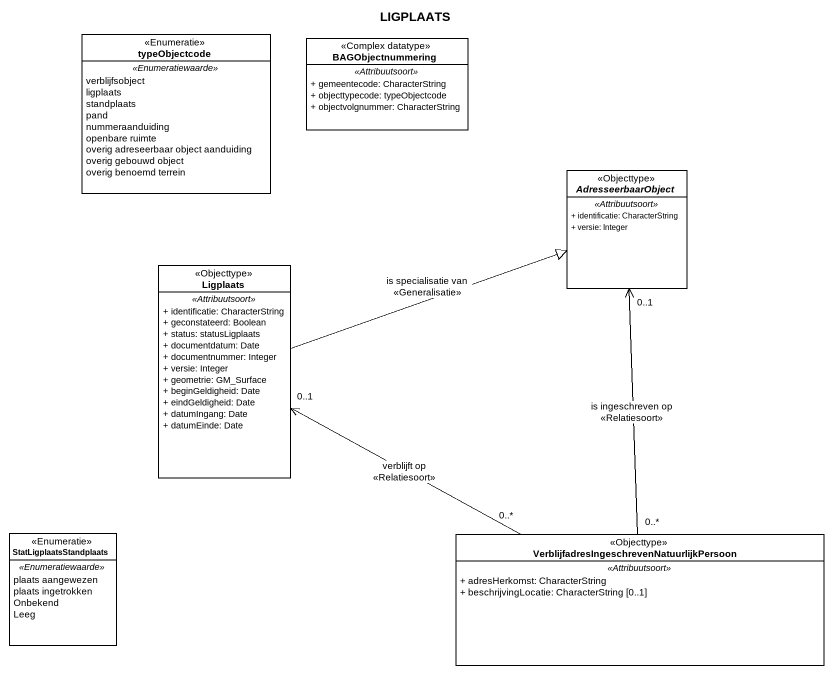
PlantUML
@startuml
title LIGPLAATS
hide circle
hide empty members
skinparam classAttributeIconSize 0
enum typeObjectcode <<Enumeratie>> {
  .. <<Enumeratiewaarde>> ..
  verblijfsobject
  ligplaats
  standplaats
  pand
  nummeraanduiding
  openbare ruimte
  overig adreseerbaar object aanduiding
  overig gebouwd object
  overig benoemd terrein
}
class BAGObjectnummering <<Complex datatype>> {
  .. <<Attribuutsoort>> ..
  + gemeentecode: CharacterString
  + objecttypecode: typeObjectcode
  + objectvolgnummer: CharacterString
}
abstract class AdresseerbaarObject <<Objecttype>> {
  .. <<Attribuutsoort>> ..
  + identificatie: CharacterString
  + versie: Integer
}
class Ligplaats <<Objecttype>> {
  .. <<Attribuutsoort>> ..
  + identificatie: CharacterString
  + geconstateerd: Boolean
  + status: statusLigplaats
  + documentdatum: Date
  + documentnummer: Integer
  + versie: Integer
  + geometrie: GM_Surface
  + beginGeldigheid: Date
  + eindGeldigheid: Date
  + datumIngang: Date
  + datumEinde: Date
}
enum StatLigplaatsStandplaats <<Enumeratie>> {
  .. <<Enumeratiewaarde>> ..
  plaats aangewezen
  plaats ingetrokken
  Onbekend
  Leeg
}
class "VerblijfadresIngeschrevenNatuurlijkPersoon" as VerblijfadresIngeschrevenNat <<Objecttype>> {
  .. <<Attribuutsoort>> ..
  + adresHerkomst: CharacterString
  + beschrijvingLocatie: CharacterString [0..1]
}
Ligplaats -right-|> AdresseerbaarObject : is specialisatie van\n<<Generalisatie>>
VerblijfadresIngeschrevenNat "0..*" -up-> "0..1" AdresseerbaarObject : is ingeschreven op\n<<Relatiesoort>>
VerblijfadresIngeschrevenNat "0..*" -left-> "0..1" Ligplaats : verblijft op\n<<Relatiesoort>>
@enduml
